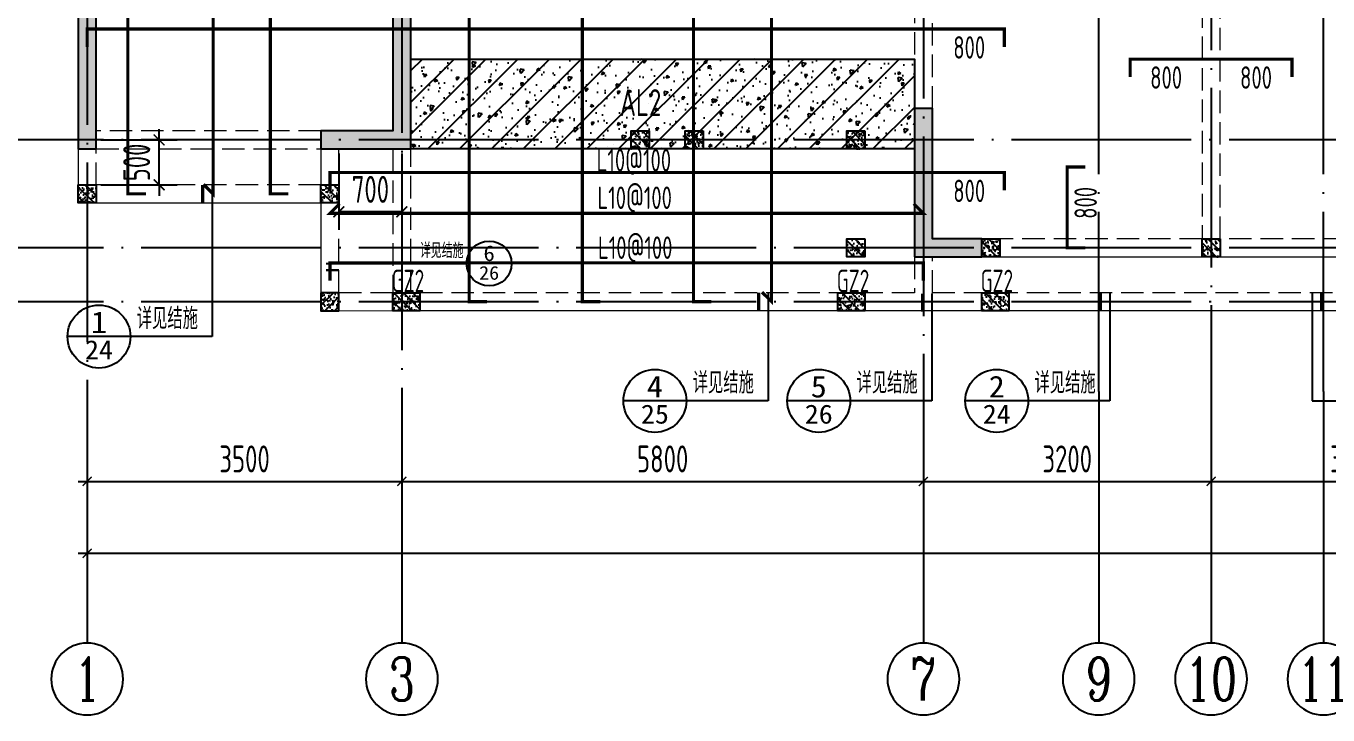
# Model space of a CAD drawing. Extents: x -668857 to 154266, y -275694 to 291306.
# Drawn here: x -226069 to -211589, y -150355 to -142686 of the extents above; entities that cross this region are included whole.
import ezdxf
from ezdxf.enums import TextEntityAlignment as Align

# ---------------------------------------------------------------- set-up
doc = ezdxf.new("R2010")
doc.units = 0
doc.header["$LTSCALE"] = 1000
for name, pattern in [('DASH', [0.35, 0.25, -0.1]), ('DASHED', [0.75, 0.5, -0.25]), ('DOTE', [2.4200000000000004, 2, -0.2, 0.02, -0.2])]:
    doc.linetypes.add(name, pattern=pattern)
doc.layers.get('0').update_dxf_attribs({"linetype": 'CONTINUOUS'})
doc.layers.get('DEFPOINTS').update_dxf_attribs({"linetype": 'CONTINUOUS'})
for name, color, linetype in [('A-AXIS', 1, 'CONTINUOUS'), ('A-DOTE', 10, 'DOTE'), ('AXIS_NUM', 7, 'CONTINUOUS'), ('BEAM', 4, 'DASHED'), ('DIM_IDEN', 67, 'CONTINUOUS'), ('PUB_TEXT', 2, 'CONTINUOUS'), ('ROOF', 183, 'CONTINUOUS'), ('S-B板配筋', 6, 'CONTINUOUS'), ('S-B板配筋号', 7, 'CONTINUOUS'), ('S-L主梁线', 4, 'DASH'), ('S-Q墙填充', 252, 'CONTINUOUS'), ('S-Q墙实线', 6, 'CONTINUOUS'), ('S-Q墙标注', 3, 'CONTINUOUS'), ('S-Y一般标注', 3, 'CONTINUOUS'), ('S-构造柱', 212, 'CONTINUOUS'), ('S-构造柱编号', 130, 'CONTINUOUS'), ('TEXT', 2, 'CONTINUOUS'), ('配箍校核', 34, 'CONTINUOUS')]:
    doc.layers.add(name, color=color, linetype=linetype)
doc.styles.add('_TCH_AXIS', font='COMPLEX', dxfattribs={"bigfont": 'GBCBIG'})
doc.styles.add('_TCH_LABEL', font='simhei.ttf')
doc.styles.add('TSSD_Axis', font='complex.shx', dxfattribs={"width": 0.7, "bigfont": 'hztxt.shx'})
doc.styles.add('TSSD_DIMENSION', font='Tssdeng.shx', dxfattribs={"width": 0.7, "bigfont": 'tssdchn.shx'})
doc.styles.add('TSSD_REIN', font='tssdeng.shx', dxfattribs={"width": 0.7, "height": 300, "bigfont": 'tssdchn.shx'})
doc.styles.add('结构文字', font='zstxt.shx', dxfattribs={"width": 0.7, "bigfont": 'zshz.shx'})
doc.dimstyles.new('STRUCK', dxfattribs={"dimtxt": 400, "dimasz": 121, "dimexe": 200, "dimexo": 150, "dimgap": 115, "dimtad": 1, "dimdec": 0, "dimdsep": 46, "dimtxsty": '结构文字', "dimblk": 'ARCHTICK', "dimcen": 400, "dimclrd": 3, "dimclre": 3, "dimclrt": 7, "dimadec": 0, "dimazin": 0, "dimtfac": 1, "dimtdec": 0, "dimtix": 1, "dimtmove": 2, "dimatfit": 3, "dimldrblk": '_DIMX', "dimfxl": 0, "dimtolj": 1, "dimtzin": 0, "dimarcsym": 0})
doc.dimstyles.new('TSSD_100_100', dxfattribs={"dimtxt": 300, "dimasz": 100, "dimexe": 100, "dimexo": 250, "dimgap": 100, "dimtad": 1, "dimdec": 0, "dimzin": 0, "dimdsep": 46, "dimtxsty": 'TSSD_DIMENSION', "dimblk": 'ARCHTICK', "dimcen": 0, "dimdle": 100, "dimclrt": 7, "dimadec": 0, "dimazin": 0, "dimtfac": 1, "dimtdec": 0, "dimtix": 1, "dimtmove": 2, "dimatfit": 3, "dimldrblk": 'ARCHTICK', "dimfxl": 0, "dimtolj": 1, "dimtzin": 0, "dimarcsym": 0})

# ---------------------------------------------------------------- blocks, each defined once
blk = doc.blocks.new('ts_axno')
at = {"color": 0, "linetype": 'ByBlock', "lineweight": -2}
blk.add_circle((0, 0), 0.5, dxfattribs=at)
at = {"color": 0, "linetype": 'ByBlock', "lineweight": -2, "style": 'TSSD_Axis', "width": 0.7}
blk.add_attdef('A', text='', height=0.6, dxfattribs=at).set_placement((0, 0), align=Align.MIDDLE_CENTER)
blk = doc.blocks.new('_ArchTick')
at = {"color": 0, "linetype": 'ByBlock', "const_width": 0.15}
blk.add_lwpolyline([(-0.5, -0.5), (0.5, 0.5)], dxfattribs=at)
blk = doc.blocks.new('*D188')
at = {"layer": 'DEFPOINTS', "color": 0}
for p in [(8100.000007828232, 3600.047255706624), (13900.00000730483, 3600.047255706624), (13900.00000730483, 2600.047255706624)]:
    blk.add_point(p, dxfattribs=at)
at = {"layer": 'S-Y一般标注', "color": 0, "lineweight": -2}
for p, q in [((8100.000007828232, 3350.047255706624), (8100.000007828232, 2500.047255706624)), ((13900.00000730483, 3350.047255706624), (13900.00000730483, 2500.047255706624)), ((8000.000007828232, 2600.047255706624), (14000.00000730483, 2600.047255706624))]:
    blk.add_line(p, q, dxfattribs=at)
at = {"layer": 'S-Y一般标注', "color": 0, "lineweight": -2, "xscale": 100, "yscale": 100, "zscale": 100, "rotation": 180}
blk.add_blockref('_ArchTick', (8100.000007828232, 2600.047255706624), dxfattribs=at)
at = {"layer": 'S-Y一般标注', "color": 0, "lineweight": -2, "xscale": 100, "yscale": 100, "zscale": 100}
blk.add_blockref('_ArchTick', (13900.00000730483, 2600.047255706624), dxfattribs=at)
at = {"layer": 'S-Y一般标注', "color": 7, "insert": (11000.00000756653, 2850.047255706624), "char_height": 300, "attachment_point": 5, "style": 'TSSD_DIMENSION'}
blk.add_mtext('\\A1;5800', dxfattribs=at)
blk = doc.blocks.new('*D189')
at = {"layer": 'DEFPOINTS', "color": 0}
for p in [(17100.00001477753, 3600.023631853284), (20300.00000831822, 3600.023631853284), (20300.00000831822, 2600.023631853284)]:
    blk.add_point(p, dxfattribs=at)
at = {"layer": 'S-Y一般标注', "color": 0, "lineweight": -2}
for p, q in [((17100.00001477753, 3350.023631853284), (17100.00001477753, 2500.023631853284)), ((20300.00000831822, 3350.023631853284), (20300.00000831822, 2500.023631853284)), ((17000.00001477753, 2600.023631853284), (20400.00000831822, 2600.023631853284))]:
    blk.add_line(p, q, dxfattribs=at)
at = {"layer": 'S-Y一般标注', "color": 0, "lineweight": -2, "xscale": 100, "yscale": 100, "zscale": 100, "rotation": 180}
blk.add_blockref('_ArchTick', (17100.00001477753, 2600.023631853284), dxfattribs=at)
at = {"layer": 'S-Y一般标注', "color": 0, "lineweight": -2, "xscale": 100, "yscale": 100, "zscale": 100}
blk.add_blockref('_ArchTick', (20300.00000831822, 2600.023631853284), dxfattribs=at)
at = {"layer": 'S-Y一般标注', "color": 7, "insert": (18700.00001154788, 2850.023631853284), "char_height": 300, "attachment_point": 5, "style": 'TSSD_DIMENSION'}
blk.add_mtext('\\A1;3200', dxfattribs=at)
blk = doc.blocks.new('*D196')
at = {"layer": 'DEFPOINTS', "color": 0}
for p in [(4600.000008000119, 3600.047255706624), (54600.00000724586, 3600.047255706624), (54600.00000724586, 1800.047255706624)]:
    blk.add_point(p, dxfattribs=at)
at = {"layer": 'S-Y一般标注', "color": 0, "lineweight": -2}
for p, q in [((4600.000008000119, 3350.047255706624), (4600.000008000119, 1700.047255706624)), ((54600.00000724586, 3350.047255706624), (54600.00000724586, 1700.047255706624)), ((4500.000008000119, 1800.047255706624), (54700.00000724586, 1800.047255706624))]:
    blk.add_line(p, q, dxfattribs=at)
at = {"layer": 'S-Y一般标注', "color": 0, "lineweight": -2, "xscale": 100, "yscale": 100, "zscale": 100, "rotation": 180}
blk.add_blockref('_ArchTick', (4600.000008000119, 1800.047255706624), dxfattribs=at)
at = {"layer": 'S-Y一般标注', "color": 0, "lineweight": -2, "xscale": 100, "yscale": 100, "zscale": 100}
blk.add_blockref('_ArchTick', (54600.00000724586, 1800.047255706624), dxfattribs=at)
at = {"layer": 'S-Y一般标注', "color": 7, "insert": (29600.00000762299, 2050.047255706624), "char_height": 300, "attachment_point": 5, "style": 'TSSD_DIMENSION'}
blk.add_mtext('\\A1;50000', dxfattribs=at)
blk = doc.blocks.new('*D197')
at = {"layer": 'DEFPOINTS', "color": 0}
for p in [(13900.00000730489, 3600.023631853284), (17100.00001477753, 3600.023631853284), (17100.00001477753, 2600.023631853284)]:
    blk.add_point(p, dxfattribs=at)
at = {"layer": 'S-Y一般标注', "color": 0, "lineweight": -2}
for p, q in [((13900.00000730489, 3350.023631853284), (13900.00000730489, 2500.023631853284)), ((17100.00001477753, 3350.023631853284), (17100.00001477753, 2500.023631853284)), ((13800.00000730489, 2600.023631853284), (17200.00001477753, 2600.023631853284))]:
    blk.add_line(p, q, dxfattribs=at)
at = {"layer": 'S-Y一般标注', "color": 0, "lineweight": -2, "xscale": 100, "yscale": 100, "zscale": 100, "rotation": 180}
blk.add_blockref('_ArchTick', (13900.00000730489, 2600.023631853284), dxfattribs=at)
at = {"layer": 'S-Y一般标注', "color": 0, "lineweight": -2, "xscale": 100, "yscale": 100, "zscale": 100}
blk.add_blockref('_ArchTick', (17100.00001477753, 2600.023631853284), dxfattribs=at)
at = {"layer": 'S-Y一般标注', "color": 7, "insert": (15500.00001104121, 2850.023631853284), "char_height": 300, "attachment_point": 5, "style": 'TSSD_DIMENSION'}
blk.add_mtext('\\A1;3200', dxfattribs=at)
blk = doc.blocks.new('*D198')
at = {"layer": 'DEFPOINTS', "color": 0}
for p in [(4600.000008000119, 3600.047255706624), (8100.000007828232, 3600.047255706624), (8100.000007828232, 2600.047255706624)]:
    blk.add_point(p, dxfattribs=at)
at = {"layer": 'S-Y一般标注', "color": 0, "lineweight": -2}
for p, q in [((4600.000008000119, 3350.047255706624), (4600.000008000119, 2500.047255706624)), ((8100.000007828232, 3350.047255706624), (8100.000007828232, 2500.047255706624)), ((4500.000008000119, 2600.047255706624), (8200.000007828232, 2600.047255706624))]:
    blk.add_line(p, q, dxfattribs=at)
at = {"layer": 'S-Y一般标注', "color": 0, "lineweight": -2, "xscale": 100, "yscale": 100, "zscale": 100, "rotation": 180}
blk.add_blockref('_ArchTick', (4600.000008000119, 2600.047255706624), dxfattribs=at)
at = {"layer": 'S-Y一般标注', "color": 0, "lineweight": -2, "xscale": 100, "yscale": 100, "zscale": 100}
blk.add_blockref('_ArchTick', (8100.000007828232, 2600.047255706624), dxfattribs=at)
at = {"layer": 'S-Y一般标注', "color": 7, "insert": (6350.000007914176, 2850.047255706624), "char_height": 300, "attachment_point": 5, "style": 'TSSD_DIMENSION'}
blk.add_mtext('\\A1;3500', dxfattribs=at)
blk = doc.blocks.new('20210807.15312078')
at = {"layer": 'S-Q墙填充'}
h = blk.add_hatch(color=252, dxfattribs=at)
h.dxf.hatch_style = 1
h.paths.add_polyline_path([(61115.65264086801, 58639.56326657833), (61115.65264086801, 60289.56320904681), (60915.65264086801, 60289.56320904681), (60915.65264086801, 58639.56326657833)])
h = blk.add_hatch(color=252, dxfattribs=at)
h.dxf.hatch_style = 1
h.paths.add_polyline_path([(64615.65264037022, 60289.56320904681), (64415.65264037022, 60289.56320904681), (64415.65264037022, 58839.56326701673), (63715.64062451522, 58839.563273154), (63615.6537602547, 58839.56326657836), (63615.65377428455, 58639.56326657836), (63715.64062276177, 58639.56327403072), (64615.65264037022, 58639.56326614)])
h = blk.add_hatch(color=252, dxfattribs=at)
h.dxf.hatch_style = 1
h.paths.add_polyline_path([(70215.65357483321, 57439.5558207928), (70965.64160114274, 57439.5558207928), (70965.64160114274, 57639.5558207928), (70415.65357483321, 57639.5558207928), (70415.65357483321, 59089.55576326206), (70215.65357483321, 59089.55576326206)])
at = {"layer": 'S-L主梁线', "linetype": 'DASH', "lineweight": 18}
for p, q in [((73415.653763901, 61639.56328792821), (73415.653763901, 57639.55583084727)), ((73615.653763901, 57639.55583084727), (73615.653763901, 61639.56328792821)), ((70215.65280410487, 60639.56319661473), (70215.65357574113, 59089.54228789476)), ((70415.65357482989, 59089.56252574953), (70415.65280410487, 60639.56328792821)), ((63615.65364147039, 58839.56326657833), (61115.65264086801, 58839.56326657833)), ((61115.63949022195, 58239.56326657833), (61115.63949022195, 58639.56326657833)), ((61115.65264086801, 58639.56326657833), (63615.6537740161, 58639.56326657833)), ((63815.64062363849, 57039.58379833773), (63815.64062363849, 58639.563273154)), ((64415.65270304368, 58639.56326789345), (64415.65370572932, 57039.70688551711)), ((64615.65370571651, 57039.72739750842), (64615.65270304374, 58639.56326613997)), ((63615.65364147039, 58239.56326657833), (61115.63949022195, 58239.56326657833)), ((73415.653763901, 57639.55583084727), (70965.64160114274, 57639.55582056427)), ((76065.61799484552, 57639.55582079277), (73615.653763901, 57639.55583084727)), ((70215.65360698404, 57439.55582079277), (70215.65373553228, 57039.72739750842)), ((70415.65373553225, 57039.72739750842), (70415.65360698404, 57439.55582079277)), ((64415.65370572932, 57039.70688551711), (63815.64062363849, 57039.58379833773)), ((70215.65373553228, 57039.72739750842), (64615.65370571651, 57039.72739750842)), ((76615.6294667161, 57039.72739750842), (70415.65373553225, 57039.72739750842))]:
    blk.add_line(p, q, dxfattribs=at)
at = {"layer": 'S-L主梁线', "linetype": 'ByBlock', "lineweight": 18}
for p, q in [((60915.65264086801, 58639.56326657833), (60915.64825736925, 58039.56326657833)), ((63615.65377428455, 58639.56326657833), (63615.64062363849, 56839.5427659642)), ((60915.64825736925, 58039.56326657833), (63615.6537740161, 58039.56326657833)), ((70965.64160114274, 57439.55582102129), (73515.65376435805, 57439.5558317613)), ((73515.65376344402, 57439.5558317613), (76065.61799484552, 57439.55582124979)), ((63615.64062363849, 56839.5427659642), (64515.6742824722, 56839.72739961257)), ((64515.65376838998, 56839.72739750842), (82515.62943452134, 56839.72739750842))]:
    blk.add_line(p, q, dxfattribs=at)
at = {"layer": 'S-Q墙实线'}
for points in [[(61115.65264086801, 58639.56326657833), (61115.65264086801, 60289.56320904681), (60915.65264086801, 60289.56320904681), (60915.65264086801, 58639.56326657833)], [(70215.65357483321, 57439.5558207928), (70965.64160114274, 57439.5558207928), (70965.64160114274, 57639.5558207928), (70415.65357483321, 57639.5558207928), (70415.65357483321, 59089.55576326206), (70215.65357483321, 59089.55576326206)]]:
    blk.add_lwpolyline(points, close=True, dxfattribs=at)
blk.add_lwpolyline([(63715.64061662354, 58839.56327359236), (63615.6537602547, 58839.56326657836), (63615.65377428455, 58639.56326657836), (63715.64062276177, 58639.56327403072), (64615.65264037022, 58639.56326614), (64615.65264037022, 60289.56320904681), (64415.65264037022, 60289.56320904681), (64415.65264037022, 58839.56326701673), (63715.64062451522, 58839.563273154)], dxfattribs=at)
blk = doc.blocks.new('20210730.02141516')
at = {"layer": 'S-构造柱'}
h = blk.add_hatch(dxfattribs=at)
h.set_pattern_fill('ARMORED', color=256, scale=15, angle=-90.00000000000001, style=0)
h.set_pattern_definition([(320, (-154189.4087994955, 3278673.453847362), (-9.412820247389286, -107.589027390113), [11.25, -123.75]), (265, (-154189.4087994955, 3278673.453847362), (112.8288200550018, 20.81270004194998), [9, -99]), (10.45139999999996, (-154190.1932004951, 3278664.488095364), (103.415931309143, -86.77640725710324), [9.561028499999967, -105.1713167999997]), (316.1842, (-154159.4087994955, 3278673.453847362), (-24.82785214935274, -160.0861572938467), [16.875, -185.625]), (6.635599999999986, (-154161.477795545, 3278660.113335611), (146.1176806350662, -140.1994058323055), [14.34154319999972, -157.7569499999956]), (261.1841999999999, (-154159.4087994955, 3278673.453847362), (146.1177901387987, -140.1992917700441), [13.49999999999973, -148.4999999999956]), (290.9999999999999, (-154166.9087994955, 3278658.453847362), (-60.39283359980084, -89.53605781776923), [11.25, -123.75]), (236, (-154166.9087994955, 3278658.453847362), (108.772506757028, -36.49729978823728), [8.999999999999998, -98.99999999999999]), (341.4514, (-154171.941540394, 3278650.992512414), (48.37957450649284, -126.0333942872235), [9.5610285, -105.1713168]), (307.5, (-154189.4087994955, 3278673.453847362), (49.93407807469672, -1.823978297593609), [0, -97.79999999999875, 0, -100.4999999999987, 0, -99.37499999999875]), (277.5, (-154189.4087994955, 3278673.453847362), (59.16175678235403, -39.46043061632231), [0, -57.29999999999999, 0, -95.54999999999998, 0, -37.87499999999999]), (237.5, (-154189.4087994955, 3278706.903847361), (-3.383230760156985, -80.07336542586137), [0, -37.5, 0, -117, 0, -155.25]), (227.5, (-154189.4087994955, 3278721.903847361), (15.01574734984763, -87.47792540135794), [0, -48.75, 0, -77.69999999999999, 0, -110.25]), (315, (-154189.4087994955, 3278673.453847362), (53.03300858899107, 53.03300858899105), [])])
h.paths.add_polyline_path([(199.9996630134992, 200), (199.9996630134992, 0), (0, 4.656612873077393e-09), (0, 200.0000000046566)])
blk.add_lwpolyline([(199.9996630134992, 200), (199.9996630134992, 0), (0, 4.656612873077393e-09), (0, 200.0000000046566)], close=True, dxfattribs=at)
blk = doc.blocks.new('20210809.18224761')
at = {"layer": 'S-构造柱'}
h = blk.add_hatch(dxfattribs=at)
h.set_pattern_fill('ARMORED', color=256, scale=15, angle=-90.00000000000001, style=0)
h.set_pattern_definition([(320, (-154189.4087994955, 3278673.453847362), (-9.412820247389286, -107.589027390113), [11.25, -123.75]), (265, (-154189.4087994955, 3278673.453847362), (112.8288200550018, 20.81270004194998), [9, -99]), (10.45139999999996, (-154190.1932004951, 3278664.488095364), (103.415931309143, -86.77640725710324), [9.561028499999967, -105.1713167999997]), (316.1842, (-154159.4087994955, 3278673.453847362), (-24.82785214935274, -160.0861572938467), [16.875, -185.625]), (6.635599999999986, (-154161.477795545, 3278660.113335611), (146.1176806350662, -140.1994058323055), [14.34154319999972, -157.7569499999955]), (261.1841999999999, (-154159.4087994955, 3278673.453847362), (146.1177901387987, -140.1992917700441), [13.49999999999972, -148.4999999999956]), (290.9999999999999, (-154166.9087994955, 3278658.453847362), (-60.39283359980084, -89.53605781776923), [11.25, -123.75]), (236, (-154166.9087994955, 3278658.453847362), (108.772506757028, -36.49729978823728), [8.999999999999998, -98.99999999999999]), (341.4514, (-154171.941540394, 3278650.992512414), (48.37957450649284, -126.0333942872235), [9.5610285, -105.1713168]), (307.5, (-154189.4087994955, 3278673.453847362), (49.93407807469672, -1.823978297593609), [0, -97.79999999999875, 0, -100.4999999999987, 0, -99.37499999999875]), (277.5, (-154189.4087994955, 3278673.453847362), (59.16175678235403, -39.46043061632231), [0, -57.29999999999999, 0, -95.54999999999998, 0, -37.87499999999999]), (237.5, (-154189.4087994955, 3278706.903847361), (-3.383230760156985, -80.07336542586137), [0, -37.5, 0, -117, 0, -155.25]), (227.5, (-154189.4087994955, 3278721.903847361), (15.01574734984763, -87.47792540135794), [0, -48.75, 0, -77.69999999999999, 0, -110.25]), (315, (-154189.4087994955, 3278673.453847362), (53.03300858899107, 53.03300858899105), [])])
h.paths.add_polyline_path([(299.9996630134992, 200), (299.9996630134992, 0), (0, 4.656612873077393e-09), (0, 200.0000000046566)])
blk.add_lwpolyline([(299.9996630134992, 200), (299.9996630134992, 0), (0, 4.656612873077393e-09), (0, 200.0000000046566)], close=True, dxfattribs=at)
blk = doc.blocks.new('20210809.18235135')
at = {"layer": '配箍校核'}
blk.add_blockref('20210809.18224761', (11.94207883096533, 0), dxfattribs=at)
at = {"layer": 'S-构造柱编号', "color": 2, "linetype": 'ByBlock', "style": 'TSSD_REIN', "width": 0.65}
blk.add_text('GZ2', height=250, dxfattribs=at).set_placement((0, 206.3657982495497, 5.282134110142623e-09))
blk = doc.blocks.new('*D302')
at = {"layer": 'DEFPOINTS', "color": 0}
for p in [(-211958.6359679654, 202188.8268666505), (-211258.6148827623, 202188.8268666505), (-211958.6359679654, 201388.8268666505)]:
    blk.add_point(p, dxfattribs=at)
at = {"layer": 'S-Q墙标注', "color": 3, "lineweight": -2}
for p, q in [((-211958.6359679654, 202038.8268666505), (-211958.6359679654, 201188.8268666505)), ((-211258.6148827623, 202038.8268666505), (-211258.6148827623, 201188.8268666505)), ((-211258.6148827623, 201388.8268666505), (-211958.6359679654, 201388.8268666505))]:
    blk.add_line(p, q, dxfattribs=at)
at = {"layer": 'S-Q墙标注', "color": 3, "lineweight": -2, "xscale": 121, "yscale": 121, "zscale": 121, "rotation": 180}
blk.add_blockref('_ArchTick', (-211958.6359679654, 201388.8268666505), dxfattribs=at)
at = {"layer": 'S-Q墙标注', "color": 3, "lineweight": -2, "xscale": 121, "yscale": 121, "zscale": 121}
blk.add_blockref('_ArchTick', (-211258.6148827623, 201388.8268666505), dxfattribs=at)
at = {"layer": 'S-Q墙标注', "color": 7, "insert": (-211608.6254253639, 201638.8268666505), "char_height": 300, "attachment_point": 5, "style": 'TSSD_REIN'}
blk.add_mtext('\\A1;700', dxfattribs=at)
blk = doc.blocks.new('_DIMX')
blk.add_line((-150, 0), (150, 0))
at = {"const_width": 50}
blk.add_lwpolyline([(-70, -70), (70, 70)], dxfattribs=at)
blk = doc.blocks.new('*D303')
at = {"layer": 'DEFPOINTS', "color": 0}
for p in [(-214758.6274958577, 202188.7929446579), (-213958.6377369934, 202188.7929446579), (-214758.6377369934, 201688.7925457329)]:
    blk.add_point(p, dxfattribs=at)
at = {"layer": 'S-Q墙标注', "color": 3, "lineweight": -2}
for p, q in [((-213958.6377369934, 202188.7929446579), (-213958.6377369934, 202309.7929446579)), ((-214608.6274958577, 202188.7929446579), (-213758.6377369934, 202188.7929446579)), ((-213958.6377369934, 201688.7925457329), (-213958.6377369934, 202188.7929446579)), ((-214608.6377369934, 201688.7925457329), (-213758.6377369934, 201688.7925457329)), ((-213958.6377369934, 201688.7925457329), (-213958.6377369934, 201567.7925457329))]:
    blk.add_line(p, q, dxfattribs=at)
at = {"layer": 'S-Q墙标注', "color": 3, "lineweight": -2, "xscale": 121, "yscale": 121, "zscale": 121}
for p, rotation in [((-213958.6377369934, 202188.7929446579), 270), ((-213958.6377369934, 201688.7925457329), 90)]:
    blk.add_blockref('_ArchTick', p, dxfattribs=dict(at, rotation=rotation))
at = {"layer": 'S-Q墙标注', "color": 7, "insert": (-214208.6377369935, 201938.7927451953), "char_height": 300, "attachment_point": 5, "rotation": 90, "style": 'TSSD_REIN'}
blk.add_mtext('\\A1;500', dxfattribs=at)
blk = doc.blocks.new('20210811.10024340')
at = {"layer": 'DIM_IDEN'}
for p, q in [((3705.802523488421, 3804.627072920906), (3705.802522382592, 2116.204595448624)), ((4973.054068722815, 2929.947305875481), (5419.839836292487, 2929.947305055335)), ((5419.839836292487, 2929.947305055335), (6536.212891780609, 2929.947305055335)), ((7036.212891780609, 2929.947305055335), (6536.212891780609, 2929.947305055335)), ((9888.907974078053, 2604.63441437966), (9888.907972422045, 1400.007536805817)), ((11711.61803478767, 2594.625766113808), (11711.61803322096, 1400.006940220774)), ((13690.92213823783, 2604.626881881617), (13690.92211212006, 1400.000000010012)), ((15940.84684736731, 2604.626881881617), (15940.84687348509, 1400.000000010012)), ((2796.786204140246, 2116.204595448624), (2096.786204140246, 2116.204595448624)), ((3705.802522382592, 2116.204595448624), (2796.786204140246, 2116.204595448624)), ((8979.891654179699, 1400.007536805817), (8279.891654179699, 1400.007536805817)), ((9888.907972422045, 1400.007536805817), (8979.891654179699, 1400.007536805817)), ((10802.60171497861, 1400.006940220774), (10102.60171497861, 1400.006940220774)), ((11711.61803322096, 1400.006940220774), (10802.60171497861, 1400.006940220774)), ((12781.90579387771, 1400.000000010012), (12081.90579387771, 1400.000000010012)), ((13690.92211212006, 1400.000000010012), (12781.90579387771, 1400.000000010012)), ((15940.84687348509, 1400.000000010012), (16849.86319172744, 1400.000000010012))]:
    blk.add_line(p, q, dxfattribs=at)
for points, const_width in [([(3600.802523488421, 3804.62707298965), (3600.802523357455, 3604.664489694347)], 35), ([(4973.054068585141, 2854.947305875481), (5115.884485224593, 2854.947305613314)], 25), ([(9783.907974078053, 2604.634414456785), (9783.90797393118, 2404.671831161482)], 35), ([(11606.61803478767, 2594.625766187091), (11606.6180346481, 2394.663182891789)], 35), ([(13585.92213823783, 2604.626883097924), (13585.92213592145, 2404.664299802622)], 35), ([(16045.84684736731, 2604.626883097924), (16045.8468496837, 2404.664299802622)], 35)]:
    blk.add_lwpolyline(points, dxfattribs=dict(at, const_width=const_width))
for centre, radius in [((6786.212891780609, 2929.947305055335), 250), ((2446.786204140246, 2116.204595448624), 350), ((8629.891654179699, 1400.007536805817), 350), ((10452.60171497861, 1400.006940220774), 350), ((12431.90579387771, 1400.000000010012), 350)]:
    blk.add_circle(centre, radius, dxfattribs=at)
at = {"layer": 'PUB_TEXT', "style": '_TCH_AXIS'}
for height, p in [(168.7943262411347, (6015.152253482736, 2989.305815693631)), (236.3120567375886, (2866.856204140246, 2199.306510342227)), (236.3120567375886, (9049.961654179699, 1483.10945169942)), (236.3120567375886, (10872.67171497861, 1483.108855114377)), (236.3120567375886, (12851.97579387771, 1483.101914903615))]:
    blk.add_text('详见结施', height=height, dxfattribs=at).set_placement(p)
at = {"layer": 'PUB_TEXT', "style": '_TCH_LABEL'}
for s, height, width, p, p2 in [('6', 172.6300107763753, 1.011363636363664, (6723.43834240738, 2957.691462611663), (6848.987441153839, 2957.691462611663)), ('26', 151.4027640285286, 1.017142857142866, (6675.472584376885, 2749.451569817495), (6896.953199184334, 2749.451569817495)), ('1', 241.1238055665921, 1.034883720930236, (2357.065718348025, 2155.077050404856), (2536.506689932467, 2155.077050404856)), ('24', 212.3330158820633, 1.011363636363632, (2292.362192589655, 1863.168342380668), (2601.210215690837, 1863.168342380668)), ('4', 241.1238055665921, 1.034883720930215, (8540.17116838748, 1438.879991762049), (8719.612139971918, 1438.879991762049)), ('5', 241.2666258450344, 1.028901734104048, (10363.34700946369, 1438.871540918364), (10541.85642049354, 1438.871540918364)), ('2', 241.4072383518289, 1.02298850574713, (12343.11232689773, 1438.856878836406), (12520.69926085769, 1438.856878836406)), ('25', 211.5903091263542, 1.022988505747116, (8474.239012983302, 1147.659727703547), (8785.544295376096, 1147.659727703547)), ('26', 211.96386963994, 1.017142857142856, (10297.5652846134, 1147.312910887762), (10607.63814534382, 1147.312910887762)), ('24', 212.3330158820633, 1.011363636363644, (12277.48178232712, 1146.963746942056), (12586.3298054283, 1146.963746942056))]:
    blk.add_text(s, height=height, dxfattribs=dict(at, width=width)).set_placement(p, p2, align=Align.FIT)
blk = doc.blocks.new('20210726.16395156')
at = {"layer": 'A-AXIS'}
for p, q in [((4600.000008000119, 3600.047255706624), (4600.000008000119, 800.0472557066241)), ((8100.000007828232, 3600.047255706624), (8100.000007828232, 800.0472557066241)), ((13900.00000730489, 3600.023631853284), (13900.00000730489, 800.0236318532843)), ((15850.00001240513, 3600.023631774642), (15850.00001240513, 800.0236317746417)), ((17100.00001528487, 3600.000008000003), (17100.00001528487, 800.0000080000027)), ((18350.00000321825, 3600.056483774148), (18350.00000321825, 800.0564837741476))]:
    blk.add_line(p, q, dxfattribs=at)
at = {"layer": 'A-DOTE'}
for p, q in [((4600.000008000003, 18249.92988687142), (4600.000008000119, 3600.047255706624)), ((13900.21691773832, 13700.04725528695), (13900.00000781217, 3600.047255706566)), ((15850.00001240513, 3600.038027638882), (15850.00001272373, 11500.04725452978)), ((18350.00000321825, 3600.056483774148), (18350.00000289921, 11500.04725452978)), ((8100.000007828232, 10900.04724739329), (8100.000007828232, 3600.047255706624)), ((17100.00001477753, 9400.047254529782), (17100.00001477747, 3600.047255706566)), ((55600.00000724575, 6400.047247147886), (3600.000008000119, 6400.047247147886)), ((55600.00000724569, 5200.047255706508), (3600.000008000119, 5200.047255706508)), ((55600.00000724569, 4600.047255706508), (3600.000008000119, 4600.047255706624))]:
    blk.add_line(p, q, dxfattribs=at)
at = {"layer": 'A-AXIS'}
ref = blk.add_blockref('ts_axno', (4600.000008000119, 400.0472557066241), dxfattribs=dict(at, xscale=-800, yscale=800, zscale=800, rotation=180))
ref.add_attrib('1', '1', dxfattribs={"layer": 'AXIS_NUM', "height": 480, "style": 'TSSD_Axis', "width": 0.7}).set_placement((4600.000008000119, 400.0472557066241), align=Align.MIDDLE_CENTER)
ref = blk.add_blockref('ts_axno', (8100.000007828232, 400.0472557066241), dxfattribs=dict(at, xscale=-800, yscale=800, zscale=800, rotation=180))
ref.add_attrib('2', '3', dxfattribs={"layer": 'AXIS_NUM', "height": 480, "style": 'TSSD_Axis', "width": 0.7}).set_placement((8100.000007828232, 400.0472557066241), align=Align.MIDDLE_CENTER)
ref = blk.add_blockref('ts_axno', (13900.00000730489, 400.0236318532843), dxfattribs=dict(at, xscale=-800, yscale=800, zscale=800, rotation=180))
ref.add_attrib('5', '7', dxfattribs={"layer": 'AXIS_NUM', "height": 480, "style": 'TSSD_Axis', "width": 0.7}).set_placement((13900.00000730489, 400.0236318532843), align=Align.MIDDLE_CENTER)
ref = blk.add_blockref('ts_axno', (15850.00001240513, 400.0236317746417), dxfattribs=dict(at, xscale=-800, yscale=800, zscale=800, rotation=180))
ref.add_attrib('5', '9', dxfattribs={"layer": 'AXIS_NUM', "height": 480, "style": 'TSSD_Axis', "width": 0.7}).set_placement((15850.00001240513, 400.0236317746417), align=Align.MIDDLE_CENTER)
ref = blk.add_blockref('ts_axno', (17100.00001528487, 400.0000080000027), dxfattribs=dict(at, xscale=-800, yscale=800, zscale=800, rotation=180))
ref.add_attrib('8', '10', dxfattribs={"layer": 'AXIS_NUM', "height": 480, "style": 'TSSD_Axis', "width": 0.7}).set_placement((17100.00001528487, 400.0000080000027), align=Align.MIDDLE_CENTER)
ref = blk.add_blockref('ts_axno', (18350.00000321825, 400.0564837741476), dxfattribs=dict(at, xscale=-800, yscale=800, zscale=800, rotation=180))
ref.add_attrib('5', '11', dxfattribs={"layer": 'AXIS_NUM', "height": 480, "style": 'TSSD_Axis', "width": 0.7}).set_placement((18350.00000321825, 400.0564837741476), align=Align.MIDDLE_CENTER)
at = {"layer": 'S-Y一般标注'}
for base, p1, p2, picture, middle in [((54600.00000724586, 1800.047255706624), (4600.000008000119, 3600.047255706624), (54600.00000724586, 3600.047255706624), '*D196', (29600.00000762299, 2050.047255706624)), ((8100.000007828232, 2600.047255706624), (4600.000008000119, 3600.047255706624), (8100.000007828232, 3600.047255706624), '*D198', (6350.000007914176, 2850.047255706624)), ((13900.00000730483, 2600.047255706624), (8100.000007828232, 3600.047255706624), (13900.00000730483, 3600.047255706624), '*D188', (11000.00000756653, 2850.047255706624)), ((17100.00001477753, 2600.023631853284), (13900.00000730489, 3600.023631853284), (17100.00001477753, 3600.023631853284), '*D197', (15500.00001104121, 2850.023631853284)), ((20300.00000831822, 2600.023631853284), (17100.00001477753, 3600.023631853284), (20300.00000831822, 3600.023631853284), '*D189', (18700.00001154788, 2850.023631853284))]:
    dim = blk.add_linear_dim(base=base, p1=p1, p2=p2, dimstyle='TSSD_100_100', dxfattribs=at)
    dim.commit()
    dim.dimension.update_dxf_attribs({"geometry": picture, "text_midpoint": middle})
blk = doc.blocks.new('20210810.19131159')
at = {"layer": 'S-Q墙标注'}
for base, p1, p2, angle, picture, middle in [((88507.31047021039, 55273.80835044209), (87707.31047021039, 54773.80795151705), (87707.32071134611, 55273.80835044209), 90, '*D303', (88257.31047021033, 55023.80815097952)), ((90507.31223923838, 54473.8422724347), (91207.33332444151, 55273.8422724347), (90507.31223923838, 55273.84227243465), 180, '*D302', (90857.32278183993, 54723.8422724347))]:
    dim = blk.add_linear_dim(base=base, p1=p1, p2=p2, angle=angle, dimstyle='STRUCK', override={"dimtxt": 300, "dimgap": 100, "dimtxsty": 'TSSD_REIN'}, dxfattribs=at)
    dim.commit()
    dim.dimension.update_dxf_attribs({"geometry": picture, "text_midpoint": middle, "insert": (302465.9482072038, -146914.9845942158)})

msp = doc.modelspace()

# ---------------------------------------------------------------- hatches: boundary and pattern name
at = {"layer": 'BEAM', "linetype": 'ByBlock'}
h = msp.add_hatch(dxfattribs=at)
h.set_pattern_fill('ARMORED', color=252, scale=50, angle=180, style=0)
h.set_pattern_definition([(229.9999999999999, (-439459.7561468915, 1770366.563871658), (-358.6300913003767, 31.37606749129769), [37.49999999999989, -412.4999999999991]), (175, (-439459.7561468915, 1770366.563871658), (69.37566680649986, -376.0960668500059), [30, -330]), (280.4514, (-439489.6419868912, 1770369.178541658), (-289.2546908570109, -344.7197710304767), [31.8700949999998, -350.5710559999967]), (226.1842, (-439459.7561468915, 1770266.563871658), (-533.6205243128222, 82.75950716450924), [56.25, -618.75]), (276.6356, (-439504.224519392, 1770273.460525158), (-467.3313527743519, -487.0589354502206), [47.80514399999952, -525.8564999999924]), (171.1842, (-439459.7561468915, 1770266.563871658), (-467.3309725668138, -487.0593004626621), [44.99999999999959, -494.9999999999967]), (201, (-439509.7561468915, 1770291.563871658), (-298.4535260592307, 201.3094453326695), [37.5, -412.5]), (145.9999999999999, (-439509.7561468915, 1770291.563871658), (-121.657665960791, -362.5750225234265), [30, -329.9999999999999]), (251.4514, (-439534.6272633919, 1770308.339674657), (-420.1113142907451, -161.265248354976), [31.8700949999998, -350.5710559999967]), (217.5, (-439459.7561468915, 1770366.563871658), (-6.079927658645395, -166.4469269156558), [0, -325.9999999999995, 0, -334.9999999999995, 0, -331.2499999999995]), (187.5, (-439459.7561468915, 1770366.563871658), (-131.5347687210744, -197.2058559411801), [0, -191, 0, -318.5, 0, -126.25]), (147.4999999999999, (-439348.2561468915, 1770366.563871658), (-266.9112180862045, 11.27743586719), [0, -124.9999999999998, 0, -389.9999999999992, 0, -517.4999999999984]), (137.5, (-439298.2561468915, 1770366.563871658), (-291.5930846711931, -50.0524911661587), [0, -162.4999999999997, 0, -258.9999999999995, 0, -367.4999999999995]), (225, (-439459.7561468915, 1770366.563871658), (176.7766952966368, -176.7766952966369), [])])
h.paths.add_polyline_path([(-216188.6221987399, -144054.739194851), (-221788.6230456639, -144054.7383612293), (-221788.6230456639, -143054.7383612293), (-216188.6221987399, -143054.739194851)])

# ---------------------------------------------------------------- linework, layer by layer
msp.add_lwpolyline([(-216188.6221987399, -144054.739194851), (-221788.6230456639, -144054.7383612293), (-221788.6230456639, -143054.7383612293), (-216188.6221987399, -143054.739194851)], close=True, dxfattribs=at)
at = {"layer": 'S-B板配筋', "lineweight": 35, "const_width": 35}
for points in [[(-218445.5796501276, -145754.5843917723), (-218645.5796501276, -145754.5843649775), (-218645.5792214093, -135654.748482042), (-218445.5792214093, -135654.748508837)], [(-224736.0276168408, -144554.7504550459), (-224936.0276168408, -144554.750428251), (-224936.0260958952, -136654.7505928907), (-224736.0260958952, -136654.7506196856)], [(-223151.694894258, -144554.7523004604), (-223351.694894258, -144554.7522736655), (-223351.6945916507, -138554.7465877132), (-223151.6945916507, -138554.7466145081)], [(-220940.9464029493, -145754.5843917723), (-221140.9464029493, -145754.5843649775), (-221140.9459742311, -138554.7465877132), (-220940.9459742311, -138554.7466145081)], [(-219681.29239986, -145754.5843917723), (-219881.29239986, -145754.5843649775), (-219881.2919711418, -138854.7466145045), (-219681.2919711418, -138854.7466412995)], [(-224094.6174897138, -144448.6839182908), (-223988.5514734658, -144554.7499363986), (-223988.5513993543, -139454.7461701959), (-224094.6174174622, -139560.8121864439)], [(-217882.9943094419, -145648.5182919396), (-217776.9282936901, -145754.5843105438), (-217776.9282936901, -139454.7466145045), (-217882.9943122942, -139560.8126302564)], [(-215188.6215858902, -142919.5283538284), (-215188.6215858902, -142719.5283538284), (-225388.6338515976, -142719.5283538285), (-225388.6338515976, -142919.5283538285)], [(-213788.62198491, -143254.7517308954), (-213788.62198491, -143054.7517308954), (-211988.62198491, -143054.7517308954), (-211988.62198491, -143254.7517308954)], [(-215188.6215858902, -144516.3480691197), (-215188.6215858902, -144316.3480691197), (-222688.6365230285, -144316.3480229086), (-222688.6365230285, -144516.3480229086)], [(-214288.6223592923, -145154.7559140543), (-214488.6223592923, -145154.7558872594), (-214488.6221449331, -144254.7558872594), (-214288.6221449331, -144254.7559140543)], [(-222582.5590162615, -144664.7788874818), (-222688.6250334394, -144770.8449046598), (-216088.6222741771, -144770.844950871), (-216194.6882913551, -144664.778933693)], [(-222688.660481286, -145522.3442190141), (-222688.660481286, -145322.3442190141), (-216088.6327901753, -145322.4344660629), (-216088.6327901753, -145522.4344660629)]]:
    msp.add_lwpolyline(points, dxfattribs=at)

# ---------------------------------------------------------------- block references
at = {"layer": 'A-DOTE'}
msp.add_blockref('20210726.16395156', (-229988.6338595469, -150354.7957578438), dxfattribs=at)
at = {"layer": 'PUB_TEXT'}
msp.add_blockref('20210811.10024340', (-227704.5183375719, -148259.3755832406), dxfattribs=at)
at = {"layer": 'ROOF'}
for p in [(-219338.6515785131, -144054.7484271576), (-218738.7446589755, -144054.7484271678), (-216938.7449959597, -144054.7484275319), (-215438.6512442481, -145254.7645442492), (-212988.6216479236, -145254.7558774102)]:
    msp.add_blockref('20210730.02141516', p, dxfattribs=at)
at = {"layer": 'ROOF', "rotation": 359.9999999538236}
for p in [(-225488.6515782952, -144654.7484349415), (-222788.6515791303, -144654.7484348282), (-216938.6515790978, -145254.7484349507)]:
    msp.add_blockref('20210730.02141516', p, dxfattribs=at)
at = {"layer": 'ROOF', "xscale": -1, "rotation": 4.61764226855621e-08}
msp.add_blockref('20210730.02141516', (-222588.6515324127, -145854.748425432), dxfattribs=at)
at = {"layer": 'S-Q墙填充'}
msp.add_blockref('20210807.15312078', (-286404.2757488112, -202694.3117082583), dxfattribs=at)
at = {"layer": 'S-Q墙标注'}
msp.add_blockref('20210810.19131159', (-313095.9545629094, -199228.556393197), dxfattribs=at)
at = {"layer": '配箍校核'}
for p in [(-222000.593321045, -145854.9131297226), (-217050.5967061446, -145854.7485019774), (-215450.5933230016, -145854.7500453774)]:
    msp.add_blockref('20210809.18235135', p, dxfattribs=at)

# ---------------------------------------------------------------- texts
at = {"layer": 'S-B板配筋号', "style": 'TSSD_REIN', "width": 0.7}
for p in [(-215578.7629351407, -142799.5283538284), (-213388.62198491, -143134.7517308954), (-212388.62198491, -143134.7517308954), (-215578.7629351407, -144396.3480691197)]:
    msp.add_text('800', height=250, dxfattribs=at).set_placement(p, align=Align.TOP_CENTER)
at = {"layer": 'S-B板配筋号', "color": 1, "style": 'TSSD_REIN', "width": 0.7}
for p in [(-219723.0385944579, -144305.2461599681), (-219713.9096550488, -144722.5038526644)]:
    msp.add_text('L10@100', height=250, dxfattribs=at).set_placement(p)
at = {"layer": 'S-B板配筋号', "style": 'TSSD_REIN', "width": 0.7}
msp.add_text('800', height=250, rotation=449.9999920318234, dxfattribs=at).set_placement((-214408.622198523, -144654.7558872594), align=Align.TOP_CENTER)
msp.add_text('L10@100', height=250, dxfattribs=at).set_placement((-219707.7562031506, -145278.3490749491))
at = {"layer": 'TEXT', "color": 1, "style": 'TSSD_REIN', "width": 0.7}
msp.add_text('AL2', height=300, dxfattribs=at).set_placement((-219003.9010259302, -143688.6224600939, -2.60276073612241e-09), align=Align.RIGHT)

doc.saveas('drawing.dxf')
